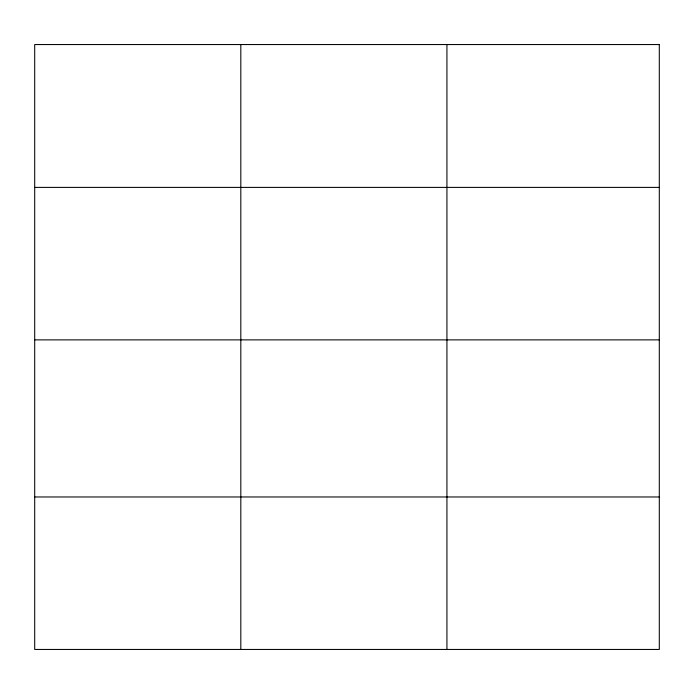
<?xml version="1.0" encoding="UTF-8"?>
<svg xmlns="http://www.w3.org/2000/svg" width="694" height="694" viewBox="0 0 694 694"><rect width="100%" height="100%" fill="white"/><g stroke="black" fill="none" stroke-linecap="round" stroke-linejoin="round"><path stroke-width="1.04" d="M34.7 187.397L659.3 187.397M34.7 339.878L659.3 339.878M34.7 496.973L659.3 496.973M446.936 44.546L446.936 649.454M240.818 44.546L240.818 649.454M659.3 44.546L34.7 44.546L34.7 649.454L659.3 649.454L659.3 44.546"/></g></svg>
